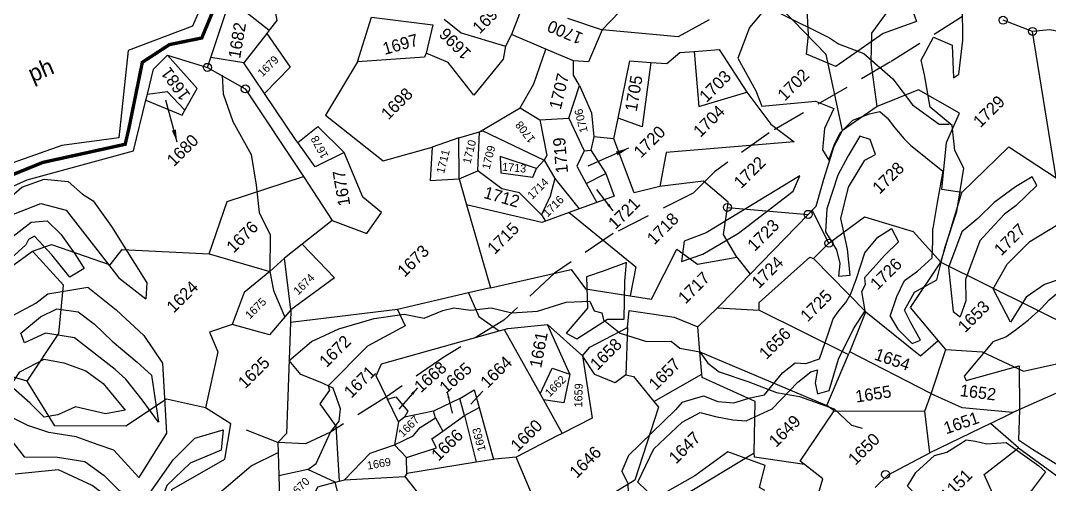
# Model space of a CAD drawing. Header units: metres. Extents: x 302352 to 308863, y 1945987 to 1951649.
# Drawn here: x 304150 to 304775, y 1948570 to 1948852 of the extents above; entities that cross this region are included whole.
import ezdxf

# ---------------------------------------------------------------- set-up
doc = ezdxf.new("R2010")
doc.units = ezdxf.units.M
doc.linetypes.add('DASHDOT', pattern=[1, 0.5, -0.25, 0, -0.25])
doc.linetypes.add('DASHED', pattern=[0.75, 0.5, -0.25])
for name, color, linetype in [('LINE_FOOTPATH', 1, 'DASHED'), ('LINE_WATER', 4, 'Continuous'), ('POLY_HATCH', 12, 'Continuous'), ('POLY_PARCEL', 6, 'Continuous'), ('POLY_WATER', 4, 'Continuous'), ('SYM_ARROW', 1, 'Continuous'), ('SYM_STONE', 1, 'Continuous'), ('TEXT_MAPOUT', 7, 'Continuous'), ('TEXT_PARCEL', 7, 'Continuous'), ('V_BOUND_STREAM_LINE', 7, 'DASHDOT')]:
    doc.layers.add(name, color=color, linetype=linetype)
doc.styles.get("Standard").update_dxf_attribs({"font": 'simplex.shx'})
doc.styles.add('TEXT_MAP', font='')
doc.styles.get('TEXT_MAP').set_extended_font_data('Kruti Dev 050')
doc.dimstyles.get("Standard").update_dxf_attribs({"dimtxt": 0.18, "dimasz": 0.18, "dimexe": 0.18, "dimexo": 0.0625, "dimgap": 0.09, "dimtad": 0, "dimtih": 1, "dimtoh": 1, "dimdec": 4, "dimzin": 0, "dimdsep": 46, "dimtxsty": 'Standard', "dimcen": 0.09, "dimadec": 0, "dimazin": 0, "dimtfac": 1, "dimtdec": 4, "dimtofl": 0, "dimtmove": 0, "dimatfit": 3, "dimfxl": 1, "dimtolj": 1, "dimtzin": 0, "dimarcsym": 0})

# ---------------------------------------------------------------- blocks, each defined once
blk = doc.blocks.new('STONE')
blk.add_circle((0, 0), 0.8510231522929323)
blk = doc.blocks.new('TEXTARROW')
blk.add_leader([(0.0413775686624831, -0.01204078214539095), (8.67844727001193, -0.01204078214539095)], dimstyle='Standard', override={"dimtxt": 2.5, "dimasz": 2.5, "dimexe": 1.25, "dimexo": 0.625, "dimgap": 0.625, "dimtad": 1, "dimtih": 0, "dimtoh": 0, "dimzin": 8, "dimcen": 2.5, "dimtofl": 1})
blk = doc.blocks.new('WEEWWEEWWE')
at = {"layer": 'LINE_FOOTPATH', "ltscale": 10}
blk.add_lwpolyline([(309125.913687108, 1947072.905816212), (309119.3278796462, 1947082.596949552), (309099.6919373345, 1947086.977966836), (309079.4729302022, 1947092.233191341), (309069.6447070455, 1947093.852726494), (309065.177334021, 1947093.819675578), (309052.5032245255, 1947097.951141556), (309042.1871247274, 1947099.914380624), (309031.920212604, 1947100.264763664), (309021.7610700304, 1947102.67754013), (309011.5494532188, 1947104.489021847), (309001.9722572016, 1947106.643748306), (308998.1005334965, 1947107.998869688), (308995.3378115879, 1947111.028549215), (308992.3578934791, 1947117.947315705)], dxfattribs=at)
at = {"layer": 'LINE_WATER'}
for points in [[(309070.2717399177, 1947125.40716762), (309072.6886748465, 1947120.541850722), (309083.796330553, 1947120.823135659)], [(309093.1219476144, 1947103.803698085), (309095.8073342349, 1947095.903558068), (309096.0758744611, 1947094.318653589), (309097.7359336355, 1947090.661180971), (309098.1753596839, 1947084.955524202), (309097.516217483, 1947080.152044399), (309098.2974214323, 1947075.324180608), (309099.3471624795, 1947074.275704545)], [(309027.9619338614, 1947155.554179829), (309026.108999731, 1947153.508672087)], [(309026.108999731, 1947153.508672087), (309024.2105700854, 1947149.550156574), (309022.6986943366, 1947144.176545246), (309020.0154537604, 1947140.435424373), (309017.4684181784, 1947137.238466448), (309016.2970564794, 1947133.728616639), (309012.3826781768, 1947129.889101696), (309010.8352327696, 1947127.511554754), (309009.2117167421, 1947123.535130341)], [(308995.6689146778, 1947105.076374298), (308997.1903541573, 1947104.816493524), (309001.9722572016, 1947106.643748306), (309004.063949718, 1947106.874805194), (309005.4591475994, 1947108.012630168), (309006.8543454807, 1947110.991428535), (309006.1503459471, 1947112.973032577), (309004.8575481685, 1947115.79841569), (309005.1067449179, 1947118.484219908), (309009.4527453522, 1947118.13798866), (309013.6767425542, 1947116.629413375), (309018.438339514, 1947114.02136693), (309022.0991377147, 1947111.336612857), (309023.7503374173, 1947108.818058644), (309026.5279351224, 1947107.654666071), (309027.9487353757, 1947106.798102398), (309029.5103361614, 1947104.752575332), (309031.9167370133, 1947102.911601939), (309033.5456619319, 1947100.209291301)], [(309033.5456619319, 1947100.209291301), (309036.4351333377, 1947097.682722834), (309040.3903337893, 1947095.624411163), (309042.9759324748, 1947093.297624408), (309042.4255315311, 1947091.827401326), (309043.027130962, 1947090.791853189), (309042.4511307747, 1947089.858581888), (309042.8095295704, 1947086.739152871), (309044.7295291518, 1947083.108342893), (309047.3663294528, 1947080.551434866), (309047.5327292288, 1947078.92779814), (309049.2361038664, 1947076.40479837), (309048.9151290526, 1947074.376499855), (309049.1839289314, 1947072.318188185), (309051.2575271028, 1947068.150428036), (309053.0495273378, 1947064.110512323), (309055.04632465, 1947061.297913815), (309057.4253243317, 1947056.338730444), (309057.5284470821, 1947052.85152383), (309058.309228705, 1947051.39484222)]]:
    blk.add_lwpolyline(points, dxfattribs=at)
at = {"layer": 'POLY_HATCH'}
for points in [[(308983.6520300894, 1947099.381410132), (308981.4635497204, 1947098.56001338), (308980.1139881295, 1947102.828464166), (308976.4776723534, 1947103.764529432), (308962.5696999628, 1947109.268585918), (308964.3316274214, 1947112.151663202), (308972.0916050042, 1947120.27669728), (308971.3043633499, 1947125.930523178), (308969.392484951, 1947131.135039229), (308964.406607584, 1947135.21627825)], [(309108.7201708328, 1947092.885318898), (309106.644254558, 1947088.537844796), (309101.8450924367, 1947090.745024079), (309093.4298173885, 1947092.23877122), (309091.6217624892, 1947096.586245323), (309093.8762509287, 1947098.436708535), (309097.0236095769, 1947101.936983175)], [(309092.4699880926, 1947105.727089423), (309088.429762364, 1947105.348079603), (309084.0323923058, 1947103.363847462), (309082.4475541767, 1947098.035404967), (309081.4877217524, 1947095.783636577), (309087.6708290997, 1947090.722730331), (309088.8340508461, 1947088.045488562), (309085.7826917077, 1947086.883667696), (309083.3382345442, 1947084.84627131), (309082.9113828506, 1947083.099668782)], [(309072.999650126, 1947060.230731874), (309072.4377556444, 1947058.070895402), (309072.4547832239, 1947055.094742848), (309073.6977652435, 1947054.533526246), (309074.5320947404, 1947057.5096788), (309075.1620995399, 1947059.363396538), (309078.0737405532, 1947060.230731874), (309081.7345762941, 1947059.193330218), (309085.9402789371, 1947061.727311628), (309090.9973386563, 1947064.295306946), (309096.2587262013, 1947068.121789491), (309097.161166016, 1947070.927875725), (309099.5279369988, 1947073.836002073), (309099.1022600248, 1947078.070641855), (309101.8776835304, 1947082.067190722), (309103.0866103911, 1947083.954922369), (309106.8155533216, 1947085.094364138), (309107.8882626747, 1947082.288277904), (309104.6360794566, 1947078.733901793), (309105.606626461, 1947078.546830129), (309109.5739492478, 1947081.693049004), (309113.2347849887, 1947085.485517641)], [(308992.4573940638, 1947136.332580836), (308991.5401634359, 1947131.483822695), (308984.6049957973, 1947123.707934412), (308977.0494995596, 1947121.914256836)], [(308974.1575011913, 1947121.227695363), (308973.1060395546, 1947118.479321015), (308982.5244464443, 1947120.155160603), (308987.0658642565, 1947120.222194831), (308990.8913916972, 1947118.099467369), (308988.6060577803, 1947116.165954954), (308983.924014623, 1947118.048151812), (308979.1642633866, 1947118.106364518), (308972.9474449983, 1947115.273366039), (308974.42393917, 1947111.2761215), (308970.072164734, 1947107.511724563), (308975.8227221342, 1947105.842973755), (308978.1346031832, 1947105.16383089), (308981.1847297539, 1947104.251838814), (308983.574318882, 1947102.83534038), (308983.9822988107, 1947101.108375256), (308983.6520300894, 1947099.381410132)], [(309050.8920364797, 1947093.494548843), (309047.6693283945, 1947094.961003073), (309045.1600581882, 1947096.178319977), (309041.9816507201, 1947092.765059233), (309037.1303985334, 1947092.359286932), (309037.6561481218, 1947090.688461987), (309042.9375602003, 1947089.518884043), (309044.7298951681, 1947087.776449853), (309048.7447249955, 1947091.690957598)], [(309078.2303861508, 1947084.486738729), (309062.3875576704, 1947088.263651341), (309059.1985452342, 1947089.714772775)], [(309056.7536303329, 1947087.84716897), (309059.7855101492, 1947086.392050616), (309065.759960042, 1947084.86443772), (309075.9255313638, 1947083.56706043)], [(309042.1352162519, 1947072.957498397), (309040.6308534332, 1947072.861768184), (309030.8787741833, 1947072.952234681), (309028.5539761996, 1947072.017406167)], [(309041.5431621407, 1947055.011201959), (309041.3243292157, 1947055.87757805), (309044.2122417354, 1947057.625076805), (309041.7037661286, 1947062.951789778), (309035.7612910457, 1947063.887149709), (309029.1377346814, 1947065.70685515), (309029.0525999123, 1947069.193205055), (309034.2458771392, 1947071.046922794), (309040.0521315862, 1947070.85985113), (309042.9297174404, 1947069.992515794), (309044.138644301, 1947067.968731735), (309045.5859510179, 1947065.808895264), (309046.8970402272, 1947064.295308556), (309050.898418173, 1947062.849748054), (309056.3641304151, 1947062.968793512), (309058.8330668748, 1947062.679681733), (309059.7355066896, 1947062.186491337), (309058.1179273062, 1947061.081063475), (309057.2495426504, 1947059.669516881), (309058.8160392953, 1947058.785172982), (309063.0557970973, 1947061.149088071), (309067.8404249297, 1947062.764713283), (309070.9223386096, 1947063.42797), (309072.6080251827, 1947065.825898998)], [(309102.1009472257, 1947058.651176992), (309102.5702364513, 1947060.057353054), (309099.7521141707, 1947060.770023499), (309095.8730013157, 1947061.342275862), (309092.4635155477, 1947061.351657787), (309089.4069602289, 1947061.625358473), (309084.2424512587, 1947059.288344356), (309080.1319222425, 1947054.172175574), (309080.195161728, 1947053.561604826), (309080.3035096973, 1947052.840159003)], [(309081.206987239, 1947046.82426316), (309074.5247431306, 1947046.213692412), (309074.2928671027, 1947045.518904953), (309081.3756300381, 1947041.518608792), (309076.7591913948, 1947036.823523563), (309073.5761664901, 1947033.812774152)], [(309074.0568296025, 1947031.360411446), (309075.0956816563, 1947027.059588208), (309076.8645853234, 1947023.428974693), (309077.622686448, 1947021.701035305), (309075.1928730655, 1947019.235324875), (309077.661562386, 1947015.488221535), (309078.7889958706, 1947012.148834194)]]:
    blk.add_lwpolyline(points, dxfattribs=at)
at = {"layer": 'POLY_HATCH', "lineweight": -2}
for points in [[(308991.0479715997, 1947165.000579037), (308995.1643287218, 1947164.732445347), (308998.3187136319, 1947163.235364773), (309000.6006094982, 1947160.464646755), (309000.8243299317, 1947157.649239789), (309001.2270198298, 1947155.816991297), (309000.4663910027, 1947151.214023177), (308998.2739845612, 1947141.561195843), (308996.5134491959, 1947139.978625842)], [(308989.711166265, 1947163.513780391), (308995.4322782237, 1947161.045839806), (308997.4014974502, 1947157.673507832), (308995.8542537723, 1947145.027260112), (308996.5134491959, 1947139.978625842)], [(308985.8450309164, 1947159.213853801), (308987.977379796, 1947160.624298913), (308992.478449384, 1947160.062243315), (308994.3070100943, 1947158.516591228), (308994.3070100943, 1947155.706313241), (308993.7443760296, 1947152.193466563), (308993.1817419649, 1947149.664217985), (308990.7905501195, 1947150.226273582), (308991.2125256681, 1947154.441688952), (308991.3531841842, 1947158.235563429), (308990.368574571, 1947158.516591228), (308989.5246234739, 1947158.235563429), (308986.4301361181, 1947158.376076523), (308985.1642094725, 1947158.376076523), (308981.2257739492, 1947157.814020926), (308980.8037984006, 1947155.284772348), (308980.6631398845, 1947152.193466563), (308984.4609168916, 1947151.069355368), (308986.7114531504, 1947150.788327569), (308991.6345012166, 1947147.275482501), (308992.1971352813, 1947141.935955937), (308992.4573940638, 1947136.332580836)], [(308977.0494995596, 1947121.914256836), (308977.2968777361, 1947127.403817664), (308976.1901724298, 1947129.616112459), (308974.7145622272, 1947132.750196615), (308972.3166991666, 1947136.06863962), (308970.841088964, 1947139.018366554), (308969.7343836577, 1947142.152450711), (308969.3654811071, 1947145.102177645), (308967.3365182514, 1947148.05190458), (308965.4920078439, 1947150.264199374), (308965.3075553956, 1947145.286534867), (308966.4142630476, 1947141.968093489), (308967.5209706996, 1947139.202723776), (308967.1520681489, 1947136.06863962), (308970.6566388615, 1947132.565839393), (308973.0545019222, 1947129.247396388), (308973.607856921, 1947125.744596162), (308973.607856921, 1947122.610510379), (308974.1575011913, 1947121.227695363)], [(309048.7447249955, 1947091.690957598), (309050.8920364797, 1947093.494548843)], [(309059.1985452342, 1947089.714772775), (309056.7536303329, 1947087.84716897)], [(309082.9113828506, 1947083.099668782), (309085.1602793749, 1947084.193891372), (309086.968162674, 1947084.796214938), (309089.6197246911, 1947084.796214938), (309092.0302349822, 1947083.712033808), (309093.3560171521, 1947082.868779851), (309093.4765430151, 1947081.423205549), (309093.2354912892, 1947079.616234853), (309093.0555114752, 1947077.506467032)], [(309075.9255313638, 1947083.56706043), (309078.2303861508, 1947084.486738729)], [(309088.3980200955, 1947078.835810489), (309089.3786729651, 1947080.941346375), (309088.65552011, 1947082.386922287), (309085.4013311009, 1947081.54366994), (309082.2930170833, 1947080.569424136), (309077.5671732354, 1947078.17065894), (309075.0361370813, 1947075.881830681), (309074.3129819034, 1947072.870214465), (309073.2282537823, 1947071.063245379), (309071.7819457494, 1947069.858599859), (309073.1077279193, 1947068.774417119), (309075.5182382104, 1947071.786033335), (309078.0585715819, 1947075.69052499)], [(309078.0585715819, 1947075.69052499), (309082.148645446, 1947078.1874457), (309086.6931719617, 1947079.322409074), (309088.3980200955, 1947078.835810489)], [(309093.0555114752, 1947077.506467032), (309093.0555114752, 1947076.144511305), (309093.7371904526, 1947070.01570651), (309089.8743429142, 1947067.291793447), (309086.6931719617, 1947065.021866699)], [(309042.1352162519, 1947072.957498397), (309045.0138824847, 1947071.421690776), (309045.930526868, 1947069.327565303), (309047.501913721, 1947067.49520287), (309049.7280485168, 1947066.317256987), (309051.561334547, 1947065.139311103), (309055.7517049615, 1947065.531959731), (309058.1087893459, 1947065.270193436), (309059.1563805812, 1947064.092247553), (309061.1206189365, 1947063.176067964), (309064.6562441448, 1947064.877544809), (309066.7514293521, 1947065.924608359), (309068.1918666165, 1947066.186374653), (309069.7632562061, 1947066.317256987), (309071.2036962071, 1947066.709905614), (309073.429831003, 1947067.756969164), (309076.9654562112, 1947069.58932997), (309079.9772830653, 1947069.851096265), (309082.3343674496, 1947069.327565303), (309081.6796222434, 1947067.233438203), (309078.7987422413, 1947067.233438203), (309074.3464753863, 1947066.971671909), (309073.6917301801, 1947066.186374653), (309072.6080251827, 1947065.825898998)], [(309012.8238432041, 1947067.2829526), (309015.8530767221, 1947069.166310909), (309020.5334628923, 1947069.422639781), (309023.995664006, 1947069.550805827), (309025.5344221213, 1947069.294475345), (309027.0090637666, 1947069.102227081), (309027.9066711186, 1947070.063465181), (309028.5539761996, 1947072.017406167)], [(309072.999650126, 1947060.230731874), (309075.7869153873, 1947061.605471825), (309078.2749466237, 1947062.521653042), (309080.6320310081, 1947062.129004414), (309083.5129082736, 1947061.998120453), (309085.3461970403, 1947063.699598925), (309086.6931719617, 1947065.021866699)], [(309102.1009472257, 1947058.651176992), (309097.8387857837, 1947058.725871501), (309095.7129751042, 1947059.018938654), (309093.5871667475, 1947058.945671463), (309090.3617991403, 1947058.799138692), (309084.7907113264, 1947056.234801507), (309082.5915974711, 1947053.963531476), (309080.3035096973, 1947052.840159003)], [(309081.206987239, 1947046.82426316), (309083.0314188485, 1947045.97745438), (309084.7174081506, 1947045.684388838), (309087.1364315332, 1947045.391321685), (309089.7020659129, 1947045.244787303), (309091.461356068, 1947045.318054494), (309093.8907574971, 1947045.094560053)], [(309073.5761664901, 1947033.812774152), (309074.0568296025, 1947031.360411446)]]:
    blk.add_lwpolyline(points, dxfattribs=at)
for points in [[(308979.7566566393, 1947149.446810463), (308983.5054918771, 1947149.125812054), (308986.0761212523, 1947148.269816836), (308988.0040918188, 1947145.70183118), (308988.432530048, 1947142.70584872), (308988.5396388729, 1947139.067867833), (308988.9680771021, 1947134.25289493), (308989.075185927, 1947131.363910866), (308984.8979153896, 1947125.692941134), (308985.5405712685, 1947129.758918825), (308985.9690094977, 1947133.610898113), (308985.8619006728, 1947135.750886965), (308984.8979153896, 1947143.347843926), (308982.3272860144, 1947146.878824807), (308979.1140007603, 1947148.055818434)], [(308973.1783039528, 1947144.995159305), (308975.6085267567, 1947145.480703738), (308979.4968838288, 1947144.266842655), (308981.1980424282, 1947141.839117268), (308982.6561766965, 1947138.68307362), (308983.1422194995, 1947135.527031583), (308982.6561766965, 1947130.428808592), (308980.225950963, 1947132.128215719), (308977.7957281591, 1947136.012576016), (308975.1224839537, 1947136.983666493), (308973.4213253543, 1947138.197529187), (308973.4213253543, 1947141.110799007)], [(309100.504897412, 1947043.355290444), (309096.5810614231, 1947045.479189389), (309092.5754787953, 1947047.439710202), (309089.3056185893, 1947048.011529471), (309085.0547960452, 1947047.031269064), (309086.6897288209, 1947052.341013912), (309090.7770554147, 1947053.484650773), (309095.5183551188, 1947053.484650773), (309103.6930109792, 1947051.52412996), (309101.4041077659, 1947045.23412303)], [(309068.0348657534, 1947039.272875224), (309068.8918824833, 1947038.152959273), (309069.8148235769, 1947036.703657362), (309071.9903249108, 1947034.793213097), (309072.9791903683, 1947028.930125581), (309073.0451147322, 1947027.612578389), (309069.6170504855, 1947027.085559513), (309065.3978938727, 1947027.151436035), (309063.7497874495, 1947027.876087828), (309063.156468175, 1947025.240991769), (309062.365375809, 1947023.264670982), (309060.8491181135, 1947022.737652106), (309056.1684936266, 1947023.396425701), (309054.9818550776, 1947025.306869967), (309053.7292948374, 1947027.349068951), (309053.2018999267, 1947031.038201087), (309053.5315217459, 1947032.751014112), (309056.3003423543, 1947034.332070742), (309056.95958332, 1947036.703657362), (309057.0255076837, 1947040.524545893), (309059.332860418, 1947041.117441291), (309063.0905438112, 1947040.919810051), (309064.738652907, 1947039.997527017), (309067.1778516963, 1947039.470506464)]]:
    blk.add_lwpolyline(points, close=True, dxfattribs=at)
at = {"layer": 'POLY_PARCEL'}
for points in [[(309020.3563558333, 1947155.760792692), (309023.9531010706, 1947156.754436637), (309024.2807488932, 1947163.384779907)], [(309036.7861487863, 1947162.71284132), (309037.6230598438, 1947155.354430158)], [(309046.0834610399, 1947162.66288213), (309041.3216732512, 1947158.315337172), (309039.4374087498, 1947155.587179214), (309037.6230598438, 1947155.354430158)], [(309017.336426386, 1947160.90383311), (309019.5676531336, 1947155.542904126), (309020.3563558333, 1947155.760792692)], [(309018.0917792912, 1947161.366664111), (309020.4385248233, 1947159.581344755), (309020.3563558333, 1947155.760792692)], [(308968.9004864155, 1947157.221474082), (308977.7885175518, 1947158.729753856), (308989.5562477203, 1947156.865357074)], [(309027.2257505729, 1947157.916710013), (309028.9575542259, 1947151.676285429), (309025.875750035, 1947136.363429659)], [(309031.5554439883, 1947154.576061755), (309028.6166129948, 1947158.614459067)], [(308975.4206750665, 1947143.740059722), (308973.3067061998, 1947147.504681054), (308966.964802833, 1947148.267779493), (308968.9004864155, 1947157.221474082)], [(308975.4206750665, 1947143.740059722), (308983.7237327278, 1947145.469746512), (308989.2760828211, 1947150.048340372), (308989.5562477203, 1947156.865357074)], [(308989.5562477203, 1947156.865357074), (308992.2814845762, 1947155.593525805), (308996.3056663133, 1947147.30118309), (308999.1837177414, 1947147.657295266), (309007.8942841619, 1947138.093121281)], [(309037.0092754145, 1947155.27569241), (309035.9502211593, 1947149.290325872), (309030.5120082098, 1947149.185254063)], [(309037.0092754145, 1947155.27569241), (309031.5554439883, 1947154.576061755)], [(309037.6230598438, 1947155.354430158), (309037.0092754145, 1947155.27569241)], [(309030.5120082098, 1947149.185254063), (309031.5554439883, 1947154.576061755)], [(309028.8501777819, 1947140.55296126), (309028.9066160352, 1947140.891154262), (309030.5120082098, 1947149.185254063)], [(309043.6025055533, 1947142.773464928), (309049.7205182338, 1947146.016724734)], [(309049.7205182338, 1947146.016724734), (309055.3879242353, 1947138.780543548)], [(308991.3391134971, 1947122.271542344), (308988.1569200087, 1947127.269140221), (308981.0749047747, 1947128.681572783), (308973.6123418111, 1947136.159942969), (308975.4206750665, 1947143.740059722)], [(309043.6025055533, 1947142.773464928), (309034.6627124242, 1947140.535042087), (309035.9361865933, 1947129.699035221), (309042.5327873806, 1947125.985286367)], [(309051.7527421754, 1947136.516051924), (309051.1669448983, 1947136.261686314), (309043.6025055533, 1947142.773464928)], [(309007.8942841619, 1947138.093121281), (309015.2549707441, 1947141.755997658), (309025.875750035, 1947136.363429659)], [(309032.7270417759, 1947134.633742868), (309028.1170627618, 1947136.159941358), (309028.8501777819, 1947140.55296126)], [(309028.8501777819, 1947140.55296126), (309032.6761003517, 1947140.128055823), (309032.7270417759, 1947134.633742868)], [(309007.8942841619, 1947138.093121281), (309012.3826781768, 1947129.889101696)], [(309055.3879242353, 1947138.780543548), (309051.7527421754, 1947136.516051924)], [(309057.1991575327, 1947138.22615807), (309057.5367935055, 1947135.011309106), (309060.819882398, 1947128.935938392)], [(309060.819882398, 1947128.935938392), (309059.215305139, 1947127.816726166), (309052.3640101645, 1947127.104500204), (309053.0771577687, 1947133.209290944), (309051.7527421754, 1947136.516051924)], [(309025.875750035, 1947136.363429659), (309024.2966402546, 1947128.732440429)], [(309024.2966402546, 1947128.732440429), (309026.6143618842, 1947123.746861915), (309030.3285339447, 1947124.416821845), (309030.0087626036, 1947127.971946982), (309032.7270417759, 1947134.633742868)], [(309068.3067015596, 1947132.091308004), (309062.6791570776, 1947129.546417788)], [(309012.3826781768, 1947129.889101696), (309007.4971831046, 1947130.346960437), (309002.9022638671, 1947128.223707598)], [(309002.9022638671, 1947128.223707598), (308999.7185768277, 1947129.800778566), (308998.5215115615, 1947126.90100224), (308991.3391134971, 1947122.271542344)], [(309010.6195145508, 1947123.64511857), (309015.3466186484, 1947129.742225675)], [(309018.681948495, 1947129.365917436), (309018.5659951764, 1947122.475033866), (309010.6195145508, 1947123.64511857)], [(309015.3466186484, 1947129.742225675), (309012.3826781768, 1947129.889101696)], [(309018.681948495, 1947129.365917436), (309015.3466186484, 1947129.742225675)], [(309024.2966402546, 1947128.732440429), (309018.681948495, 1947129.365917436)], [(309062.6791570776, 1947129.546417788), (309060.819882398, 1947128.935938392)], [(309064.7465341625, 1947124.43380936), (309062.6791570776, 1947129.546417788)], [(309010.6195145508, 1947123.64511857), (309005.7220818321, 1947123.262492637), (309002.9022638671, 1947128.223707598)], [(309042.5327873806, 1947125.985286367), (309038.839711967, 1947122.678523777), (309042.0233990064, 1947119.829621539)], [(309046.2860748204, 1947124.181721987), (309042.5327873806, 1947125.985286367)], [(309055.9135383744, 1947120.912604418), (309059.860800307, 1947122.027949711), (309064.7465341625, 1947124.43380936)], [(309066.4231771491, 1947120.287483502), (309064.7465341625, 1947124.43380936)], [(309010.6195145508, 1947123.64511857), (309009.2467415881, 1947122.359967436)], [(309042.0233990064, 1947119.829621539), (309046.2860748204, 1947124.181721987)], [(309046.2860748204, 1947124.181721987), (309049.1163555732, 1947122.642964822)], [(308978.9700559075, 1947116.961184159), (308979.2665747529, 1947117.184215654), (308988.0535500763, 1947114.844046246), (308992.3578934791, 1947117.947315705), (308991.3391134971, 1947122.271542344)], [(309009.2467415881, 1947122.359967436), (308997.1970862675, 1947111.079421693), (308995.3378115879, 1947111.028549215), (308994.3363120102, 1947109.961148243)], [(309021.8518483331, 1947112.541100067), (309009.2467415881, 1947122.359967436)], [(309044.8226939708, 1947118.720372182), (309049.1163555732, 1947122.642964822)], [(309049.1163555732, 1947122.642964822), (309055.9135383744, 1947120.912604418)], [(309049.1163555732, 1947122.642964822), (309049.5401595841, 1947122.412552536), (309052.9482812036, 1947112.912884344)], [(309042.0233990064, 1947119.829621539), (309040.0893470544, 1947116.295543752)], [(309042.0233990064, 1947119.829621539), (309044.8226939708, 1947118.720372182)], [(309055.9135383744, 1947120.912604418), (309056.7029946412, 1947117.566566929)], [(309064.4819900561, 1947117.066585833), (309064.9441070909, 1947118.758833753), (309066.4231771491, 1947120.287483502)], [(309084.9916904392, 1947110.410446523), (309079.9729525258, 1947111.842521743), (309072.6886748465, 1947120.541850722), (309067.8749398359, 1947118.608665968), (309066.4231771491, 1947120.287483502)], [(309045.4966153201, 1947114.29745097), (309044.8226939708, 1947118.720372182)], [(309056.7029946412, 1947117.566566929), (309053.7184784173, 1947113.105185756), (309052.9482812036, 1947112.912884344)], [(309056.7029946412, 1947117.566566929), (309059.9378235853, 1947114.720513755)], [(309059.9378235853, 1947114.720513755), (309064.4819900561, 1947117.066585833)], [(309064.4819900561, 1947117.066585833), (309062.8838281701, 1947112.951345915), (309060.6310039878, 1947110.143755923)], [(309040.0893470544, 1947116.295543752), (309033.9495680536, 1947105.076374298)], [(309046.7043769485, 1947106.321292138), (309046.1705463702, 1947106.56695545), (309040.0893470544, 1947116.295543752)], [(309046.9599897027, 1947107.4130778), (309046.9214812971, 1947112.066758774), (309045.4966153201, 1947114.29745097)], [(309059.9378235853, 1947114.720513755), (309058.1086047987, 1947109.682229957)], [(309065.1047687238, 1947109.557217296), (309072.3575717565, 1947114.386181062), (309074.3951317205, 1947111.995137566)], [(308980.6830027234, 1947113.128604097), (308983.0464701743, 1947111.913786463), (308990.0951153838, 1947111.385775371), (308994.3363120102, 1947109.961148243)], [(309021.8518483331, 1947112.541100067), (309020.9517141083, 1947110.000310078), (309014.8660171543, 1947111.817952655), (309006.5886864599, 1947111.759319647), (309006.2951632739, 1947111.153438251), (309003.8100063475, 1947110.703914228), (309003.1642565898, 1947106.697284542), (308997.7644452048, 1947100.547541181)], [(309031.0950963958, 1947106.837685407), (309021.8518483331, 1947112.541100067)], [(309052.9482812036, 1947112.912884344), (309051.2538466869, 1947112.835964423)], [(309052.9482812036, 1947112.912884344), (309052.1588281704, 1947109.836069798)], [(309074.3951317205, 1947111.995137566), (309066.7542834725, 1947106.144712436), (309065.1047687238, 1947109.557217296)], [(309074.3951317205, 1947111.995137566), (309075.9579379169, 1947110.220675844), (309078.4995896921, 1947110.028374432), (309080.0977483445, 1947108.643807806)], [(308994.3363120102, 1947109.961148243), (308991.9583915526, 1947107.426754157)], [(309052.1588281704, 1947109.836069798), (309049.792635237, 1947108.485049223), (309046.9599897027, 1947107.4130778)], [(309052.1588281704, 1947109.836069798), (309051.5064537718, 1947104.104553987)], [(309058.1086047987, 1947109.682229957), (309055.7402489325, 1947108.836105997), (309054.9359003427, 1947106.049484164)], [(309058.8980610655, 1947109.02840902), (309058.0123321679, 1947105.028548983)], [(309058.1086047987, 1947109.682229957), (309058.8980610655, 1947109.02840902)], [(309060.6310039878, 1947110.143755923), (309058.8980610655, 1947109.02840902)], [(309062.5008782605, 1947107.82352997), (309060.6310039878, 1947110.143755923)], [(309062.5008782605, 1947107.82352997), (309065.1047687238, 1947109.557217296)], [(308991.9583915526, 1947107.426754157), (308988.5835849927, 1947103.829876153)], [(308997.2304400919, 1947100.854485719), (308995.6689146778, 1947105.076374298), (308991.9583915526, 1947107.426754157)], [(309011.4216325774, 1947104.110085797), (309012.6570712811, 1947107.772657492), (309014.5163459607, 1947108.484883454), (309030.307905541, 1947099.628392701)], [(309046.9599897027, 1947107.4130778), (309046.7043769485, 1947106.321292138)], [(309062.3483521091, 1947097.989158731), (309059.0115588433, 1947100.039920085), (309062.5008782605, 1947107.82352997)], [(309080.0977483445, 1947108.643807806), (309074.8411488853, 1947102.336337262), (309081.4070826377, 1947098.836459931)], [(309080.0977483445, 1947108.643807806), (309082.9736893102, 1947106.223557107), (309081.4070826377, 1947098.836459931)], [(309087.4355154895, 1947084.777943235), (309093.6755424747, 1947094.494737874), (309093.7774188562, 1947101.464375231), (309093.7010099533, 1947107.925279757)], [(309031.0950963958, 1947106.837685407), (309029.68300514, 1947103.272060474), (309030.307905541, 1947099.628392701)], [(309033.9495680536, 1947105.076374298), (309031.0950963958, 1947106.837685407)], [(309050.0985524832, 1947104.75932765), (309046.7043769485, 1947106.321292138)], [(309054.9359003427, 1947106.049484164), (309054.0350603456, 1947102.928573112)], [(309054.9359003427, 1947106.049484164), (309058.0123321679, 1947105.028548983)], [(309033.9495680536, 1947105.076374298), (309044.3411238696, 1947098.564595683), (309043.8062647833, 1947095.003467483), (309047.7711181547, 1947089.59756622)], [(309050.0985524832, 1947104.75932765), (309051.4463984155, 1947092.067465031), (309047.7711181547, 1947089.59756622)], [(309051.5064537718, 1947104.104553987), (309050.0985524832, 1947104.75932765)], [(309058.0123321679, 1947105.028548983), (309056.5489577854, 1947101.759433025), (309054.0350603456, 1947102.928573112)], [(308988.5835849927, 1947103.829876153), (308992.383351257, 1947101.260880488), (308994.9302995951, 1947102.176599582), (308997.2304400919, 1947100.854485719)], [(309010.2374700365, 1947100.599527004), (309011.4216325774, 1947104.110085797)], [(309011.4216325774, 1947104.110085797), (309012.5524061308, 1947103.523673537), (309012.3004867993, 1947100.755891196), (309011.3326589214, 1947100.44690796)], [(309054.0350603456, 1947102.928573112), (309051.5064537718, 1947104.104553987)], [(308995.1836500491, 1947097.439906973), (308997.2304400919, 1947100.854485719)], [(308997.2304400919, 1947100.854485719), (308997.7644452048, 1947100.547541181)], [(308997.7644452048, 1947100.547541181), (308998.4705604366, 1947100.141668262)], [(308998.4705604366, 1947100.141668262), (309003.946501627, 1947100.243414828), (309007.3848828535, 1947098.615469772)], [(308998.4705604366, 1947100.141668262), (309005.1690408389, 1947094.189494955)], [(309010.2374700365, 1947100.599527004), (309007.3848828535, 1947098.615469772)], [(309011.3326589214, 1947100.44690796), (309010.2374700365, 1947100.599527004)], [(309015.025734335, 1947098.055864464), (309011.3326589214, 1947100.44690796)], [(309081.4070826377, 1947098.836459931), (309080.5791211989, 1947092.952050562), (309081.156766684, 1947088.644509231), (309066.580780616, 1947100.913310675), (309062.3483521091, 1947097.989158731)], [(309007.3848828535, 1947098.615469772), (309007.3084739507, 1947096.020933144)], [(309007.3848828535, 1947098.615469772), (309010.2811747649, 1947097.579788778), (309011.8962772452, 1947097.751843953), (309014.5450437607, 1947097.149650842)], [(309031.011170536, 1947099.233975677), (309028.0377653478, 1947088.721445527)], [(309030.307905541, 1947099.628392701), (309031.011170536, 1947099.233975677)], [(309031.011170536, 1947099.233975677), (309031.4790286184, 1947098.971583558), (309036.0890076325, 1947095.257834704)], [(309014.5450437607, 1947097.149650842), (309013.9043799948, 1947094.98662413)], [(309014.5450437607, 1947097.149650842), (309015.025734335, 1947098.055864464)], [(309019.0753835507, 1947096.63141254), (309015.025734335, 1947098.055864464)], [(309067.2770569487, 1947088.737002899), (309067.9004105481, 1947089.203914831), (309067.5183692674, 1947093.986001823), (309062.6536960662, 1947097.801497244), (309062.3483521091, 1947097.989158731)], [(309005.6784292131, 1947094.291241521), (309007.3084739507, 1947096.020933144)], [(309007.3084739507, 1947096.020933144), (309011.4600027814, 1947093.884255257), (309011.943923677, 1947095.308707181), (309013.9043799948, 1947094.98662413)], [(309017.8273768602, 1947094.342115609), (309019.0753835507, 1947096.63141254)], [(309019.0753835507, 1947096.63141254), (309021.5222824659, 1947096.031295429), (309020.1875777548, 1947093.664266147)], [(309033.2352854717, 1947087.668674707), (309036.0890076325, 1947095.257834704)], [(309036.0890076325, 1947095.257834704), (309036.4965196253, 1947088.288197347)], [(309005.1690408389, 1947094.189494955), (309004.2521372384, 1947086.456759159), (308998.5449135104, 1947089.405416685)], [(309005.6784292131, 1947094.291241521), (309005.1690408389, 1947094.189494955)], [(309014.1402903516, 1947088.203357195), (309005.6784292131, 1947094.291241521)], [(309013.9043799948, 1947094.98662413), (309017.8273768602, 1947094.342115609)], [(309017.8273768602, 1947094.342115609), (309014.1402903516, 1947088.203357195)], [(309020.1875777548, 1947093.664266147), (309016.2517449187, 1947086.684271623)], [(309017.8273768602, 1947094.342115609), (309020.1875777548, 1947093.664266147)], [(309093.5992230483, 1947083.657907832), (309097.5925597576, 1947088.965050243), (309100.7369148071, 1947091.979757651), (309109.5411148405, 1947093.361500932)], [(309028.0377653478, 1947088.721445527), (309031.9862763792, 1947090.163473126), (309033.2352854717, 1947087.668674707)], [(309047.7711181547, 1947089.59756622), (309049.6642504879, 1947087.016364467), (309057.585263635, 1947089.661773573), (309058.1965316241, 1947085.897152241), (309063.0612048254, 1947082.488643084)], [(309016.2517449187, 1947086.684271623), (309014.1402903516, 1947088.203357195)], [(309036.4965196253, 1947088.288197347), (309030.9951077228, 1947080.708080595), (309026.2056573167, 1947082.243993012)], [(309027.7659102156, 1947087.760296577), (309026.2056573167, 1947082.243993012)], [(309028.0377653478, 1947088.721445527), (309027.7659102156, 1947087.760296577)], [(309033.2352854717, 1947087.668674707), (309029.5959291061, 1947085.259903874), (309027.7659102156, 1947087.760296577)], [(309039.0496602211, 1947081.73277924), (309037.0900095295, 1947082.0338766), (309035.8194649612, 1947085.044840543), (309036.4965196253, 1947088.288197347)], [(309036.4965196253, 1947088.288197347), (309038.1667315821, 1947088.399910003), (309044.1964384545, 1947086.550317683)], [(309044.1964384545, 1947086.550317683), (309046.1560956132, 1947088.18484023), (309050.1615453666, 1947082.765108676), (309051.650872261, 1947079.283630281)], [(309063.0612048254, 1947082.488643084), (309064.0290466166, 1947086.304138505), (309067.2770569487, 1947088.737002899)], [(309067.2770569487, 1947088.737002899), (309075.0468386937, 1947079.55499917)], [(309018.8970982664, 1947084.574446882), (309016.4265555976, 1947086.558504114), (309016.2517449187, 1947086.684271623)], [(309044.1964384545, 1947086.550317683), (309039.0496602211, 1947081.73277924)], [(309015.5338325208, 1947076.184013553), (309018.8970982664, 1947084.574446882)], [(309026.2056573167, 1947082.243993012), (309025.4427576295, 1947082.488644695), (309018.8970982664, 1947084.574446882)], [(309075.9298519742, 1947079.572680858), (309076.7383272957, 1947079.588869979), (309080.3549938065, 1947081.623801299), (309084.9140346299, 1947084.014844795), (309087.4355154895, 1947084.777943235)], [(309093.5992230483, 1947083.657907832), (309087.4355154895, 1947084.777943235)], [(309093.5048579125, 1947065.789476102), (309091.7440401749, 1947068.176130574), (309097.1523332179, 1947072.635384431), (309101.5858768178, 1947074.362561487), (309099.699268373, 1947081.14565193), (309093.5992230483, 1947083.657907832)], [(309039.0496602211, 1947081.73277924), (309039.6741760848, 1947080.786482222), (309039.1983927977, 1947075.999584479)], [(309063.0612048254, 1947082.488643084), (309062.6817436795, 1947079.307397278)], [(309049.2361038664, 1947076.40479837), (309051.650872261, 1947079.283630281)], [(309051.650872261, 1947079.283630281), (309055.7102125818, 1947079.196911499)], [(309055.7102125818, 1947079.196911499), (309056.4136690809, 1947079.181883715), (309062.6817436795, 1947079.307397278)], [(309055.7102125818, 1947079.196911499), (309059.8529791565, 1947074.580530162)], [(309062.6817436795, 1947079.307397278), (309075.0468386937, 1947079.55499917)], [(309074.2077853083, 1947074.346559795), (309075.9298519742, 1947079.572680858)], [(309075.0468386937, 1947079.55499917), (309075.9298519742, 1947079.572680858)], [(309117.8228041626, 1947075.323986015), (309115.8867223842, 1947079.594895782)], [(309039.1983927977, 1947075.999584479), (309039.0927408733, 1947074.936611122), (309028.971452045, 1947069.688933132), (309017.7303637454, 1947072.398801325)], [(309039.1983927977, 1947075.999584479), (309047.1108160199, 1947073.871078579)], [(309047.1108160199, 1947073.871078579), (309049.2361038664, 1947076.40479837)], [(309049.2361038664, 1947076.40479837), (309056.9958072331, 1947057.496651734)], [(309059.8529791565, 1947074.580530162), (309060.6644154278, 1947075.390984555), (309070.737322055, 1947074.887946841), (309070.9951657696, 1947074.325311968)], [(309044.3665978152, 1947060.104408224), (309049.8934771964, 1947065.395228046), (309046.7861990598, 1947073.484077628), (309047.1108160199, 1947073.871078579)], [(309059.8529791565, 1947074.580530162), (309064.633753744, 1947060.577657008)], [(309070.9100619423, 1947063.233695924), (309070.9951657696, 1947074.325311968)], [(309070.9951657696, 1947074.325311968), (309074.2077853083, 1947074.346559795)], [(309074.2077853083, 1947074.346559795), (309080.7394017136, 1947073.390384673), (309084.2924300117, 1947066.78215994), (309083.9945715285, 1947060.620152662)], [(309104.9503156635, 1947057.436227969), (309117.8228041626, 1947075.323986015)], [(309120.6099111146, 1947065.273536403), (309121.0779739775, 1947068.885748806), (309121.9077223755, 1947070.606862063), (309119.8014362173, 1947073.687865702), (309117.8228041626, 1947075.323986015)], [(309083.9945715285, 1947060.620152662), (309093.5048579125, 1947065.789476102)], [(309093.5048579125, 1947065.789476102), (309103.2523621683, 1947065.663863225), (309104.9503156635, 1947057.436227969)], [(309031.7591967512, 1947063.156803594), (309044.3665978152, 1947060.104408224)], [(309065.0251476511, 1947060.743289003), (309070.9100619423, 1947063.233695924)], [(309070.9100619423, 1947063.233695924), (309072.0376786481, 1947052.885771824), (309075.5233526899, 1947052.652279897)], [(309048.4624815907, 1947053.57141684), (309043.9792551452, 1947059.585825146), (309044.3665978152, 1947060.104408224)], [(309056.9958072331, 1947057.496651734), (309064.633753744, 1947060.577657008)], [(309064.633753744, 1947060.577657008), (309065.0251476511, 1947060.743289003)], [(309069.2217359163, 1947047.784624172), (309069.1654678689, 1947047.934915231), (309065.0251476511, 1947060.743289003)], [(309075.5233526899, 1947052.652279897), (309076.0587698091, 1947059.069028564), (309083.9945715285, 1947060.620152662)], [(309083.9945715285, 1947060.620152662), (309091.2708325044, 1947039.244356001)], [(309057.1872883884, 1947056.158009179), (309056.9958072331, 1947057.496651734)], [(309048.4624815907, 1947053.57141684), (309048.3579079445, 1947054.394400267), (309057.1872883884, 1947056.158009179)], [(309057.1872883884, 1947056.158009179), (309066.7230924937, 1947046.631244184)], [(309045.804832424, 1947043.855239181), (309045.804832424, 1947048.487370188), (309048.8897978592, 1947050.208483445), (309048.4624815907, 1947053.57141684)], [(309075.3779490154, 1947050.909678099), (309075.5233526899, 1947052.652279897)], [(309069.2217359163, 1947047.784624172), (309075.3779490154, 1947050.909678099)], [(309075.3779490154, 1947050.909678099), (309078.9735308646, 1947046.85125151), (309081.271298178, 1947040.519256708), (309089.0416599325, 1947035.590302681)], [(309062.8698019639, 1947041.719710707), (309066.7230924937, 1947046.631244184)], [(309066.7230924937, 1947046.631244184), (309069.1973474514, 1947047.772243953)], [(309069.1973474514, 1947047.772243953), (309069.2217359163, 1947047.784624172)], [(309075.8460118783, 1947037.26826391), (309070.9951723194, 1947043.047803756), (309069.2217359163, 1947047.784624172)], [(309053.5204488265, 1947043.783747511), (309056.1776452953, 1947043.750990239), (309062.8698019639, 1947041.719710707)], [(309072.3308213307, 1947038.455110338), (309062.8698019639, 1947041.719710707)], [(309072.3308213307, 1947038.455110338), (309075.8460118783, 1947037.26826391)], [(309072.7242893971, 1947032.927414401), (309072.3308213307, 1947038.455110338)], [(309087.3561186713, 1947032.827368255), (309075.8460118783, 1947037.26826391)], [(309062.5727785703, 1947021.583846518), (309065.0647549988, 1947025.958849869), (309064.2778155911, 1947028.316634246), (309066.3500857623, 1947033.739539949), (309072.7242893971, 1947032.927414401)], [(309072.7242893971, 1947032.927414401), (309074.5867129894, 1947021.112291278), (309070.959318164, 1947017.667430575)]]:
    blk.add_lwpolyline(points, dxfattribs=at)
blk.add_lwpolyline([(309051.2538466869, 1947112.835964423), (309048.7121949117, 1947117.874249832), (309047.0755246201, 1947116.105080382), (309049.9830207993, 1947112.297521757)], close=True, dxfattribs=at)
at = {"layer": 'POLY_WATER'}
for points in [[(309068.7830754524, 1947158.815611767), (309056.6241369509, 1947169.347858997), (309041.9975174396, 1947168.630769643), (309029.9584818003, 1947163.792163373), (309020.6304822585, 1947167.976208047), (309010.5187210829, 1947159.749298193), (309003.721869258, 1947164.921599319), (308990.5650227811, 1947171.184835022), (308979.9136305506, 1947181.234248045), (308970.2515690224, 1947179.873793237), (308948.0622362627, 1947191.797041043), (308944.0406627334, 1947200.665680122), (308937.7577527539, 1947221.111037652), (308916.0823575787, 1947226.488690769), (308904.2103593241, 1947229.312280635), (308888.6508452657, 1947237.949892342), (308880.5177540167, 1947242.762827485), (308868.0290229909, 1947251.490287071), (308854.9878056531, 1947259.999553784), (308842.2164123646, 1947269.112046224), (308824.6268371777, 1947264.838162182), (308808.7075634014, 1947273.116412161), (308767.117018652, 1947270.716375669)], [(308981.5175833418, 1947174.759232805), (308985.9391102767, 1947168.947121564), (308996.4731505353, 1947164.949775573), (309010.7073185425, 1947156.841948133), (309017.336426386, 1947160.90383311)], [(309018.0917792912, 1947161.366664111), (309021.3546267729, 1947163.365924265), (309024.2807488932, 1947163.384779907)], [(309024.2807488932, 1947163.384779907), (309027.2257505729, 1947157.916710013)], [(309028.6166129948, 1947158.614459067), (309036.7861487863, 1947162.71284132)], [(309017.336426386, 1947160.90383311), (309018.0917792912, 1947161.366664111)], [(309027.2257505729, 1947157.916710013), (309028.6166129948, 1947158.614459067)]]:
    blk.add_lwpolyline(points, dxfattribs=at)
at = {"layer": 'V_BOUND_STREAM_LINE', "ltscale": 10, "const_width": 0.5}
blk.add_lwpolyline([(308769.9694769966, 1947268.27686568), (308797.2881906698, 1947270.71803392), (308808.5945924731, 1947271.084208584), (308825.6458688179, 1947262.296003575), (308842.5749136429, 1947265.71363813), (308845.5695824334, 1947264.493054827), (308859.3206146311, 1947254.240149529), (308877.3497431336, 1947242.156367643), (308898.6791192259, 1947230.316702744), (308906.4408104001, 1947226.89906819), (308935.2263023099, 1947219.453505795), (308940.7878295718, 1947204.684438681), (308945.6159677153, 1947192.11242282), (308948.7328680255, 1947189.427137593), (308969.2066234797, 1947178.075706669), (308980.1463307238, 1947179.296289971), (308988.8858740557, 1947169.775734), (308999.9478128196, 1947165.137514508), (309010.5208289473, 1947158.424303076), (309012.6598770997, 1947159.766945689), (309020.9104943527, 1947165.25957382), (309025.6164009765, 1947164.28310587), (309029.7111534445, 1947161.597820643), (309043.4621856422, 1947167.334565761)], dxfattribs=at)
at = {"layer": 'SYM_ARROW'}
for p, xscale, yscale, zscale, rotation in [((309016.1739812762, 1947153.174144165), 0.7478043628620099, 0.7478043628620099, 0.7478043628620099, 60.21906960355732), ((309063.088572857, 1947105.292907886), 0.7650708364676575, 0.7650708364676575, 0.7650708364676575, 158.7322191739714), ((309054.8812487163, 1947100.321186279), 0.4601466837137941, 0.4601466837137941, 0.4601466837137941, 82.66680925451996), ((309015.7769904917, 1947102.159614861), 0.4871204137891953, 0.4871204137891953, 0.4871204137891953, 183.54133860119), ((309018.4703762945, 1947098.624623809), 0.3703612282462858, 0.3703612282462858, 0.3703612282462858, 238.5813741803743), ((309022.3058825232, 1947094.978155914), 0.3043726064378974, 0.3043726064378974, 0.3043726064378974, 182.1181127052943)]:
    blk.add_blockref('TEXTARROW', p, dxfattribs=dict(at, xscale=xscale, yscale=yscale, zscale=zscale, rotation=rotation))
at = {"layer": 'SYM_STONE', "xscale": 0.7, "yscale": 0.7, "zscale": 0.7}
for p in [(309027.2257505729, 1947157.916710013), (309028.9575542259, 1947151.676285429), (309067.2770569487, 1947088.737002899), (309075.0468386937, 1947079.55499917), (309115.8867223842, 1947079.594895782), (309117.8228041626, 1947075.323986015), (309074.2077853083, 1947074.346559795), (309055.9417144796, 1947044.072747436)]:
    blk.add_blockref('STONE', p, dxfattribs=at)
at = {"layer": 'TEXT_MAPOUT', "style": 'TEXT_MAP'}
blk.add_text('ph', height=2.5, rotation=338.2274559418149, dxfattribs=at).set_placement((309007.2243082214, 1947174.609363002))
at = {"layer": 'TEXT_PARCEL', "style": 'TEXT_MAP'}
for s, height, rotation, p in [('1681', 1.8, 81.46501795979724, (309022.618822364, 1947156.713155459)), ('1682', 1.8, 35.636962910869, (309031.5317324825, 1947155.352907764)), ('1678', 1.2, 73.2927756360648, (309030.7221001684, 1947135.887597854)), ('1677', 1.8, 54.64928044522693, (309027.8529477117, 1947128.455953036)), ('1668', 1.8, 356.8249472883246, (309015.5396389292, 1947101.249978065)), ('1665', 1.8, 356.5715765652329, (309018.1001363026, 1947098.52377886)), ('1669', 1.2, 325.2611761940772, (309001.9664485502, 1947098.766831647)), ('1661', 1.8, 34.46942082287379, (309030.7996154089, 1947091.264593777)), ('1663', 1.2, 59.73090137493096, (309016.4314162344, 1947088.455564655)), ('1659', 1.2, 43.91695151581076, (309031.0429320905, 1947082.869864503)), ('1654', 1.8, 296.1379248423409, (309066.7325181477, 1947057.465492097)), ('1655', 1.8, 323.8992968508517, (309060.3968775043, 1947054.684716101)), ('1652', 1.8, 307.9158016147786, (309071.9343750699, 1947044.591074667)), ('1651', 1.8, 334.0034641924614, (309066.5210495986, 1947041.947366501))]:
    blk.add_text(s, height=height, rotation=rotation, dxfattribs=at).set_placement(p)
for s, height, p in [('1680', 1.8, (309013.263279487, 1947150.903341067)), ('1679', 1.2, (309031.9446634834, 1947151.086183714)), ('1624', 1.8, (308997.8893154485, 1947135.502174032)), ('1676', 1.8, (309010.4763257758, 1947135.543839603)), ('1675', 1.2, (309005.2968760906, 1947126.905723748)), ('1674', 1.2, (309012.8956020591, 1947124.387659806)), ('1625', 1.8, (308997.4779042128, 1947120.049918926)), ('1673', 1.8, (309025.941090406, 1947115.113299784)), ('1672', 1.8, (309008.2586631216, 1947113.779172778)), ('1671', 1.8, (309007.6442513603, 1947107.968055745)), ('1670', 1.2, (308991.046394171, 1947103.45571143)), ('1667', 1.2, (309009.0353297301, 1947098.458430922)), ('1664', 1.8, (309023.0243992957, 1947094.728686353)), ('1666', 1.8, (309010.2312937072, 1947092.182629881)), ('1662', 1.2, (309028.6783789574, 1947087.335099424)), ('1660', 1.8, (309019.5693849578, 1947084.892054625)), ('1658', 1.8, (309036.4471155233, 1947085.129999261)), ('1657', 1.8, (309040.5427155012, 1947076.897754641)), ('1646', 1.8, (309022.9828391614, 1947075.914065283)), ('1656', 1.8, (309055.3535374142, 1947068.567251063)), ('1647', 1.8, (309034.9402224589, 1947067.035668177)), ('1649', 1.8, (309047.2127655788, 1947058.317006842)), ('1653', 1.8, (309079.09744474, 1947050.593808496)), ('1650', 1.8, (309053.6608404768, 1947048.129623481)), ('1151', 1.8, (309059.6132194596, 1947034.66995369))]:
    blk.add_text(s, height=height, dxfattribs=at).set_placement(p)
at = {"layer": 'TEXT_PARCEL', "ltscale": 10, "style": 'TEXT_MAP'}
for s, height, rotation, p in [('1697', 1.8, 330.8639445848525, (309047.1764149459, 1947140.666372018)), ('1696', 1.8, 90, (309056.6546800463, 1947131.796793764)), ('1700', 1.8, 112.4062583251337, (309070.3815279955, 1947122.03084114)), ('1711', 1.2, 30.96881468408562, (309040.9447075991, 1947121.90979301)), ('1710', 1.2, 30.96881468408562, (309044.7356449458, 1947120.173716231)), ('1709', 1.2, 30.96881468408562, (309046.1663573828, 1947117.571136294)), ('1707', 1.8, 31.39663034317488, (309059.908795054, 1947116.420662512)), ('1708', 1.2, 83.07980134544447, (309054.2634079201, 1947115.990158088)), ('1713', 1.2, 310.1864534313881, (309047.399968298, 1947116.220034851)), ('1712', 1.8, 299.0861272673476, (309042.5492509617, 1947115.355017115)), ('1719', 1.8, 50.18024895880585, (309054.1362339525, 1947109.051427969)), ('1706', 1.2, 59.13874857408274, (309060.5471945716, 1947111.333036402)), ('1705', 1.8, 35.64131382631691, (309067.7157521347, 1947108.266079852))]:
    blk.add_text(s, height=height, rotation=rotation, dxfattribs=at).set_placement(p)
for s, height, p in [('1698', 1.8, (309040.6820493948, 1947133.373727728)), ('1699', 1.8, (309059.3110800735, 1947132.866636583)), ('1714', 1.2, (309047.5220878991, 1947109.964116424)), ('1715', 1.8, (309037.7658170711, 1947108.079014299)), ('1716', 1.2, (309047.3001682458, 1947106.49877985)), ('1720', 1.8, (309063.2791456954, 1947102.918955579)), ('1703', 1.8, (309076.0027374112, 1947101.90242219)), ('1721', 1.8, (309053.1022195789, 1947098.060811372)), ('1704', 1.8, (309071.7092474707, 1947098.865322427)), ('1702', 1.8, (309084.3760496474, 1947093.857866809)), ('1718', 1.8, (309055.5723660695, 1947092.383830959)), ('1722', 1.8, (309070.6141912752, 1947089.221226111)), ('1717', 1.8, (309052.6695564443, 1947082.896016414)), ('1723', 1.8, (309065.4683017014, 1947081.182938582)), ('1724', 1.8, (309062.0377102382, 1947076.834357534)), ('1728', 1.8, (309084.6201943066, 1947074.138827796)), ('1729', 1.8, (309102.16899038, 1947070.580896725)), ('1725', 1.8, (309063.6408067701, 1947068.208944323)), ('1726', 1.8, (309074.3284199171, 1947064.255689498)), ('1727', 1.8, (309090.953595395, 1947054.899650361))]:
    blk.add_text(s, height=height, dxfattribs=at).set_placement(p)
blk = doc.blocks.new('fffgfhggfsdsf')
at = {"xscale": 4.089385853194386, "yscale": 4.089385853194386, "zscale": 4.089385853194386, "rotation": 44.8498280447801}
blk.add_blockref('WEEWWEEWWE', (5024019.809142052, -4587627.436308661), dxfattribs=at)

msp = doc.modelspace()

# ---------------------------------------------------------------- block references
msp.add_blockref('fffgfhggfsdsf', (0, 0))

doc.saveas('drawing.dxf')
